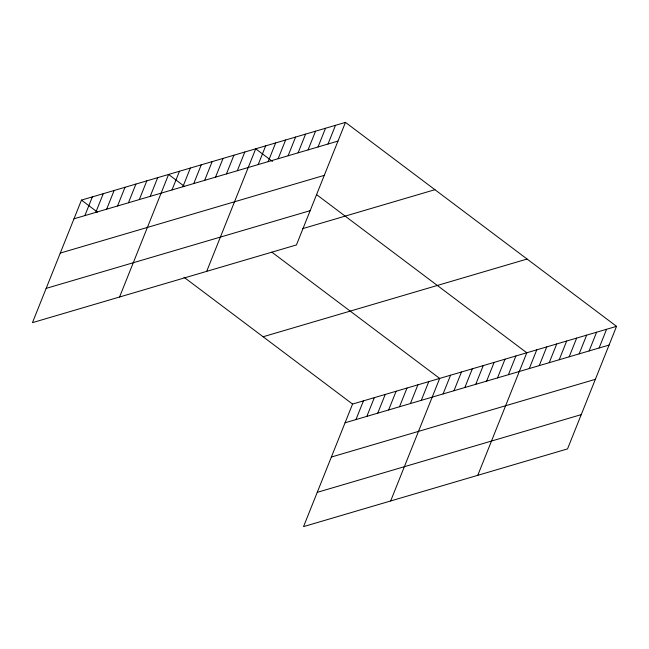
<?xml version="1.0" encoding="UTF-8"?>
<svg xmlns="http://www.w3.org/2000/svg" width="649" height="649" viewBox="0 0 649 649"><rect width="100%" height="100%" fill="white"/><g stroke="black" fill="none" stroke-linecap="round" stroke-linejoin="round"><path stroke-width="0.97" d="M345.463 122.385L81.466 200.103L32.45 322.65L296.447 244.933L345.463 122.385L616.55 326.35L567.534 448.897L303.537 526.615L352.553 404.067L616.55 326.35M84.873 215.606L92.353 196.898M95.76 212.401L103.248 193.694M106.647 209.197L114.135 190.482M117.542 205.993L125.022 187.277M128.429 202.78L135.917 184.073M139.324 199.576L146.804 180.868M150.211 196.371L157.691 177.664M119.57 296.999L168.586 174.459L184.559 186.474M171.993 189.962L179.473 171.247M182.88 186.75L190.36 168.042M193.767 183.545L201.255 164.838M204.662 180.341L212.142 161.633M215.549 177.136L223.037 158.429M226.436 173.932L233.924 155.216M237.331 170.728L244.811 152.012M206.69 271.355L255.706 148.808L272.475 161.431M258.197 164.586L265.676 145.871M268.167 161.65L275.647 142.934M278.137 158.713L285.625 139.997M288.115 155.776L295.595 137.061M298.086 152.84L305.565 134.132M308.056 149.903L315.544 131.195M318.034 146.966L325.514 128.259M328.005 144.029L335.492 125.322M355.96 419.579L363.44 400.863M366.847 416.366L374.335 397.659M377.742 413.162L385.222 394.454M388.629 409.957L396.109 391.25M399.516 406.753L407.004 388.045M410.411 403.548L417.891 384.833M421.298 400.336L428.778 381.628M390.657 500.971L439.673 378.424L271.866 252.169M443.08 393.927L450.56 375.219M453.967 390.722L461.455 372.015M464.854 387.518L472.342 368.802M475.749 384.313L483.229 365.598M486.636 381.101L494.124 362.393M497.532 377.896L505.011 359.189M508.418 374.692L515.898 355.985M477.778 475.319L526.793 352.78L316.404 194.481M529.284 368.551L536.764 349.843M539.254 365.614L546.734 346.907M549.224 362.677L556.712 343.97M559.203 359.741L566.682 341.033M569.173 356.804L576.661 338.097M579.143 353.867L586.631 335.16M589.122 350.931L596.601 332.223M599.092 348.002L606.58 329.286M73.978 218.81L337.975 141.093M60.276 253.078L324.273 175.36M46.152 288.383L310.149 210.665M302.507 228.675L434.919 189.695M263.096 336.758L527.093 259.04M345.073 422.783L609.07 345.065M331.363 457.042L595.36 379.324M317.247 492.348L581.244 414.63M81.466 200.103L97.439 212.126M183.983 277.237L352.553 404.067"/></g></svg>
